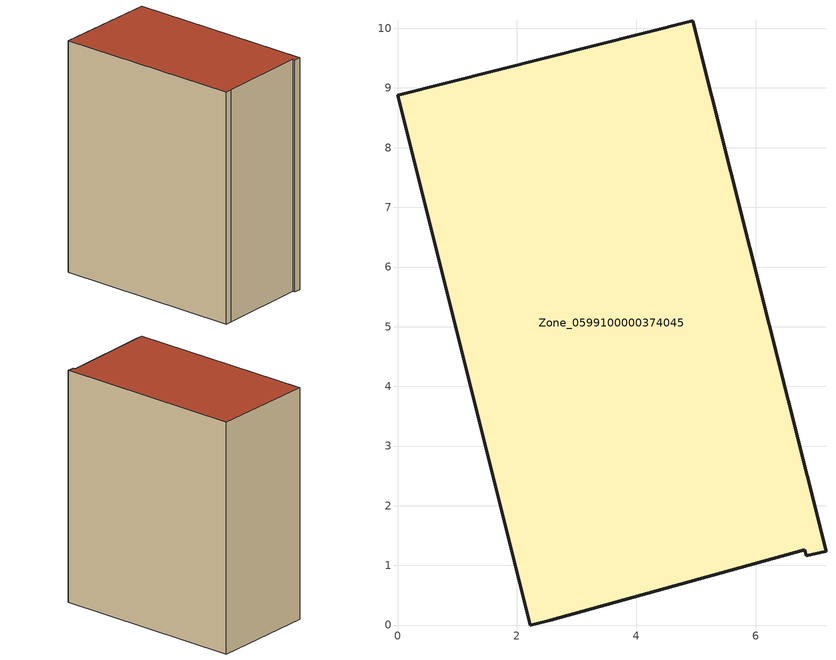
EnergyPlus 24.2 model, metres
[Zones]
Zone_0599100000374045
 floor ground (C_G): 2.23,0 0,8.88 4.95,10.12 7.18,1.24 6.85,1.16 6.82,1.26 2.56,0.08 z0
 wall outside (C_F): 6.85,1.16 7.18,1.24 4.95,10.12 0,8.88 2.23,0 2.56,0.08 6.82,1.26 6.85,1.16 z0:11.23
 roof outside (C_R): 7.18,1.24 4.95,10.12 0,8.88 2.23,0 2.56,0.08 6.82,1.26 6.85,1.16 z11.23
[BUILDING]
Pand.0599100000374045: North Axis=0; Terrain=City; Loads Convergence Tolerance Value=0.04; Temperature Convergence Tolerance Value=0.4; Solar Distribution=FullExterior; Maximum Number of Warmup Days=25; Minimum Number of Warmup Days=1
[Site:Location]
Rotterdam.The.Hague.AP_ZH_NLD Design_Conditions: Latitude=51.96; Longitude=4.45; Time Zone=1; Elevation=-4.5
[SITE:GROUNDTEMPERATURE:BUILDINGSURFACE]
18, 18, 18, 18, 18, 18, 18, 18, 18, 18, 18, 18
[MATERIAL] Thermal Absorptance=0.9; Solar Absorptance=0.7; Visible Absorptance=0.7
Name | Roughness | Thickness | Conductivity | Density | Specific Heat
G.TI.1992-2005 | MediumSmooth | 0.15 | 0.06 | 540 | 1210
F.TI.1992-2005 | Rough | 0.3 | 0.12 | 1920 | 840
R.TI.1992-2005 | MediumRough | 0.2 | 0.08 | 1500 | 1000
[CONSTRUCTION]
C_G: G.TI.1992-2005
C_F: F.TI.1992-2005
C_R: R.TI.1992-2005
[ZONE]
Zone_0599100000374045: Type=1; Multiplier=1; Ceiling Height=Autocalculate; Volume=Autocalculate; Floor Area=autocalculate; Part of Total Floor Area=Yes
[ZONEINFILTRATION:DESIGNFLOWRATE]
Infil_Zone_0599100000374045: Zone or ZoneList or Space or SpaceList=Zone_0599100000374045; Schedule=AlwaysOn; Design Flow Rate Calculation Method=Flow/Area; Flow Rate per Floor Area=0.0015; Constant Term Coefficient=1; Temperature Term Coefficient=0; Velocity Term Coefficient=0; Velocity Squared Term Coefficient=0
[HVACTEMPLATE:ZONE:IDEALLOADSAIRSYSTEM]
Zone_0599100000374045: Maximum Heating Supply Air Temperature=50; Minimum Cooling Supply Air Temperature=13; Maximum Heating Supply Air Humidity Ratio=0.0156; Minimum Cooling Supply Air Humidity Ratio=0.0077; Heating Limit=NoLimit; Cooling Limit=NoLimit; Dehumidification Control Type=ConstantSensibleHeatRatio; Cooling Sensible Heat Ratio=0.7; Dehumidification Setpoint=60; Humidification Control Type=None; Humidification Setpoint=30; Outdoor Air Method=None; Outdoor Air Flow Rate per Person=0.00944; Outdoor Air Flow Rate per Zone Floor Area=0; Outdoor Air Flow Rate per Zone=0; Demand Controlled Ventilation Type=None; Outdoor Air Economizer Type=NoEconomizer; Heat Recovery Type=None; Sensible Heat Recovery Effectiveness=0.7; Latent Heat Recovery Effectiveness=0.65
[ZONECONTROL:THERMOSTAT]
ThermostatControl_Zone_0599100000374045: Zone or ZoneList=Zone_0599100000374045; Control Type Schedule=DualSetpointControlType; Control 1=Thermostat_Zone_0599100000374045; Temperature Difference Between Cutout And Setpoint=0
[THERMOSTATSETPOINT:DUALSETPOINT]
Thermostat_Zone_0599100000374045: Heating Setpoint Temperature Schedule=HeatingSetpoint_Zone_0599100000374045; Cooling Setpoint Temperature Schedule=CoolingSetpoint_Zone_0599100000374045
[SCHEDULE:COMPACT]
HeatingSetpoint_Zone_0599100000374045: Through: 12/31, For: AllDays, Until: 24:00, 21
CoolingSetpoint_Zone_0599100000374045: Through: 12/31, For: AllDays, Until: 24:00, 24
DualSetpointControlType: Through: 12/31, For: AllDays, Until: 24:00, 4
AlwaysOn: Through: 12/31, For: AllDays, Until: 24:00, 1
